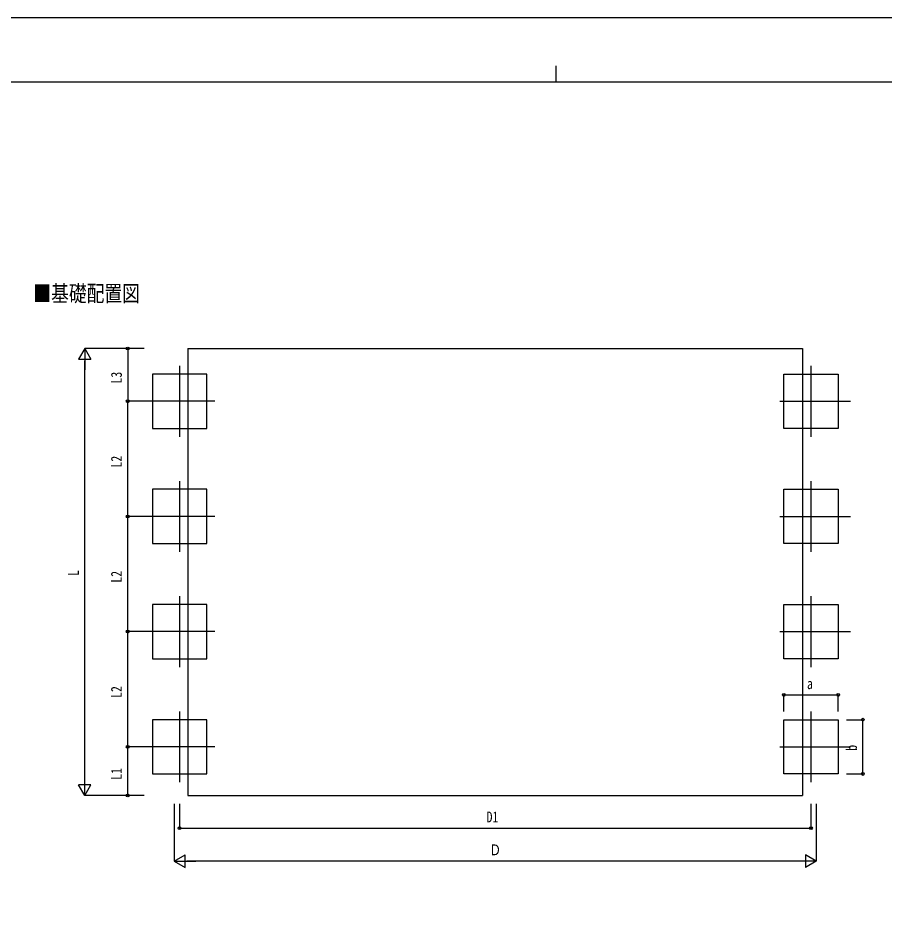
# Model space of a CAD drawing. Units: millimetres, scale not verified. Extents: x -16820 to 16820, y -11880 to 11880.
# Drawn here: x -6556 to 3980, y 940 to 11880 of the extents above; entities that cross this region are included whole.
import ezdxf
from ezdxf.enums import TextEntityAlignment as Align

# ---------------------------------------------------------------- set-up
doc = ezdxf.new("R2010")
doc.units = ezdxf.units.MM
doc.header["$LTSCALE"] = 50
for name, color, linetype in [('0-2_USER1', 3, 'Continuous'), ('0-4_YKK_12', 2, 'Continuous'), ('0-6_YKK_A1', 4, 'Continuous'), ('0-7_YKK_D', 6, 'Continuous'), ('0-8_YKK_ZWAK', 7, 'Continuous')]:
    doc.layers.add(name, color=color, linetype=linetype)
doc.styles.add('ＭＳ ゴシック', font='')
doc.styles.get('ＭＳ ゴシック').set_extended_font_data('MS Gothic')

msp = doc.modelspace()

# ---------------------------------------------------------------- linework, layer by layer
at = {"layer": '0-4_YKK_12'}
for p, q in [((-4593.22, 7650.92), (-4593.22, 6790.92)), ((3079.78, 7650.92), (3079.78, 6790.92)), ((-4163.22, 7220.92), (-5023.22, 7220.92)), ((2699.78, 7220.92), (3559.78, 7220.92)), ((-4593.22, 6250.92), (-4593.22, 5390.92)), ((3079.78, 6250.92), (3079.78, 5390.92)), ((-4163.22, 5820.92), (-5023.22, 5820.92)), ((2699.78, 5820.92), (3559.78, 5820.92)), ((-4593.22, 4850.92), (-4593.22, 3990.92)), ((3079.78, 4850.92), (3079.78, 3990.92)), ((-4163.22, 4420.92), (-5023.22, 4420.92)), ((2699.78, 4420.92), (3559.78, 4420.92)), ((-4593.22, 3450.92), (-4593.22, 2590.92)), ((3079.78, 3450.92), (3079.78, 2590.92)), ((-4163.22, 3020.92), (-5023.22, 3020.92)), ((2699.78, 3020.92), (3559.78, 3020.92))]:
    msp.add_line(p, q, dxfattribs=at)
at = {"layer": '0-6_YKK_A1'}
for p, q in [((-4491.72, 7862.92), (2978.28, 7862.92)), ((-4491.72, 7862.92), (-4491.72, 2430.92)), ((2978.28, 7862.77), (2978.28, 2430.92)), ((-4491.72, 2430.92), (2978.28, 2430.92))]:
    msp.add_line(p, q, dxfattribs=at)
for points in [[(-4263.22, 6890.92), (-4263.22, 7550.92), (-4923.22, 7550.92), (-4923.22, 6890.92)], [(2749.78, 6890.92), (2749.78, 7550.92), (3409.78, 7550.92), (3409.78, 6890.92)], [(-4263.22, 5490.92), (-4263.22, 6150.92), (-4923.22, 6150.92), (-4923.22, 5490.92)], [(2749.78, 5490.92), (2749.78, 6150.92), (3409.78, 6150.92), (3409.78, 5490.92)], [(-4263.22, 4090.92), (-4263.22, 4750.92), (-4923.22, 4750.92), (-4923.22, 4090.92)], [(2749.78, 4090.92), (2749.78, 4750.92), (3409.78, 4750.92), (3409.78, 4090.92)], [(-4263.22, 2690.92), (-4263.22, 3350.92), (-4923.22, 3350.92), (-4923.22, 2690.92)], [(2749.78, 2690.92), (2749.78, 3350.92), (3409.78, 3350.92), (3409.78, 2690.92)]]:
    msp.add_lwpolyline(points, close=True, dxfattribs=at)
at = {"layer": '0-7_YKK_D'}
for p, q in [((-5745.22, 7862.92), (-5820.22, 7733.01)), ((-5023.22, 7862.92), (-5746.22, 7862.92)), ((-5745.22, 7862.92), (-5670.22, 7733.01)), ((-5745.22, 7862.92), (-5745.22, 7603.11)), ((-5023.22, 7862.92), (-5224.22, 7862.92)), ((-5223.22, 7862.92), (-5223.22, 7220.92)), ((-5820.22, 7733.01), (-5670.22, 7733.01)), ((-5745.22, 2580.92), (-5745.22, 7712.92)), ((-5023.22, 7220.92), (-5224.22, 7220.92)), ((-5023.22, 7220.92), (-5224.22, 7220.92)), ((-5223.22, 5820.92), (-5223.22, 7220.92)), ((-5024.22, 5820.92), (-5224.22, 5820.92)), ((-5024.22, 5820.92), (-5224.22, 5820.92)), ((-5223.22, 4420.92), (-5223.22, 5820.92)), ((-5024.22, 4420.92), (-5224.22, 4420.92)), ((-5024.22, 4420.92), (-5224.22, 4420.92)), ((-5223.22, 3020.92), (-5223.22, 4420.92)), ((2749.78, 3450.92), (2749.78, 3651.92)), ((2749.78, 3650.92), (3409.78, 3650.92)), ((3409.78, 3450.92), (3409.78, 3651.92)), ((3509.78, 3350.92), (3710.78, 3350.92)), ((3709.78, 2690.92), (3709.78, 3350.92)), ((-5023.22, 3020.92), (-5224.22, 3020.92)), ((-5023.22, 3020.92), (-5224.22, 3020.92)), ((-5223.22, 2430.92), (-5223.22, 3020.92)), ((-5745.22, 2430.92), (-5745.22, 2690.72)), ((3509.78, 2690.92), (3710.78, 2690.92)), ((-5745.22, 2430.92), (-5820.22, 2560.82)), ((-5670.22, 2560.82), (-5820.22, 2560.82)), ((-5745.22, 2430.92), (-5670.22, 2560.82)), ((-5023.22, 2430.92), (-5746.22, 2430.92)), ((-5023.22, 2430.92), (-5224.22, 2430.92)), ((-4656.72, 2327.45), (-4656.72, 1629.92)), ((-4593.22, 2327.45), (-4593.22, 2029.92)), ((3079.78, 2327.45), (3079.78, 2029.92)), ((3143.28, 2327.45), (3143.28, 1629.92)), ((-4593.22, 2030.92), (3079.78, 2030.92)), ((-4656.72, 1630.92), (-4526.82, 1705.92)), ((-4526.82, 1555.92), (-4526.82, 1705.92)), ((3143.28, 1630.92), (3013.37, 1705.92)), ((3013.37, 1705.92), (3013.37, 1555.92)), ((-4656.72, 1630.92), (-4526.82, 1555.92)), ((-4656.72, 1630.92), (-4396.91, 1630.92)), ((2993.28, 1630.92), (-4506.72, 1630.92)), ((3143.28, 1630.92), (2883.47, 1630.92)), ((3143.28, 1630.92), (3013.37, 1555.92))]:
    msp.add_line(p, q, dxfattribs=at)
for centre in [(-5223.22, 7862.92), (-5223.22, 7220.92), (-5223.22, 7220.92), (-5223.22, 5820.92), (-5223.22, 5820.92), (-5223.22, 4420.92), (-5223.22, 4420.92), (2749.78, 3650.92), (3409.78, 3650.92), (3709.78, 3350.92), (-5223.22, 3020.92), (-5223.22, 3020.92), (3709.78, 2690.92), (-5223.22, 2430.92), (-4593.22, 2030.92), (3079.78, 2030.92)]:
    msp.add_circle(centre, 17, dxfattribs=at)
at = {"layer": '0-8_YKK_ZWAK'}
for p, q in [((-19.92, 11300), (-19.92, 11100)), ((-19.92, 11300), (-19.92, 11100)), ((15580.08, 11100), (-15619.92, 11100)), ((15580.08, 11100), (-15619.92, 11100))]:
    msp.add_line(p, q, dxfattribs=at)
msp.add_lwpolyline([(-16820, -11880), (16820, -11880), (16820, 11880), (-16820, 11880)], close=True, dxfattribs=at)
msp.add_lwpolyline([(-16820, -11880), (16820, -11880), (16820, 11880), (-16820, 11880)], close=True, dxfattribs=at)

# ---------------------------------------------------------------- texts
at = {"layer": '0-2_USER1', "style": 'ＭＳ ゴシック', "width": 0.8}
msp.add_text('■基礎配置図', height=197.9, dxfattribs=at).set_placement((-6370.05, 8373.26), align=Align.BOTTOM_LEFT)
at = {"layer": '0-7_YKK_D', "style": 'ＭＳ ゴシック', "width": 0.8}
for s, p in [('L3', (-5255.22, 7436.32)), ('L2', (-5255.22, 6415.32)), ('L', (-5777.22, 5098.92)), ('L2', (-5255.22, 5015.32)), ('L2', (-5255.22, 3615.32)), ('b', (3677.78, 2972.92)), ('L1', (-5255.22, 2620.32))]:
    msp.add_text(s, height=132, rotation=90, dxfattribs=at).set_placement(p, align=Align.BOTTOM_LEFT)
for s, p in [('a', (3031.78, 3682.92)), ('D1', (-862.32, 2062.92)), ('Ｄ', (-828.72, 1662.92))]:
    msp.add_text(s, height=132, dxfattribs=at).set_placement(p, align=Align.BOTTOM_LEFT)

doc.saveas('drawing.dxf')
